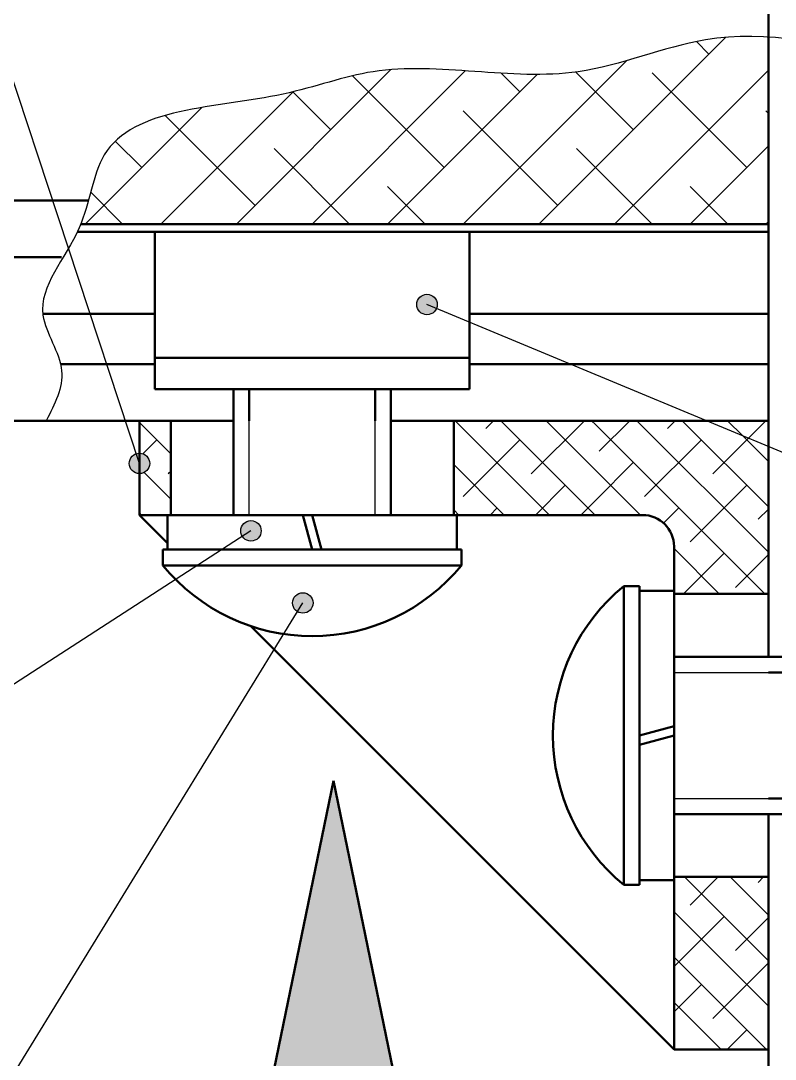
# Model space of a CAD drawing. Extents: x 20576 to 22412, y -9539 to -8232.
# Drawn here: x 20794.58 to 20828.17, y -9177.67 to -9131.44 of the extents above; entities that cross this region are included whole.
import ezdxf

# ---------------------------------------------------------------- set-up
doc = ezdxf.new("R2010")
doc.units = 0
doc.layers.add('Cotas', color=90, linetype='Continuous')
doc.layers.add('Hachura', color=9, linetype='Continuous')
doc.layers.add('Fixação e Transmissão', color=5, linetype='Continuous', lineweight=50)
doc.layers.add('Perfis e Cantoneiras', color=2, linetype='Continuous', lineweight=50)

msp = doc.modelspace()

# ---------------------------------------------------------------- hatches: boundary and pattern name
at = {"layer": 'Cotas'}
h = msp.add_hatch(color=256, dxfattribs=at)
h.dxf.hatch_style = 1
h.paths.add_polyline_path([(20813.118, -9144.069, 0.241174), (20812.929, -9143.699, 0.611378), (20812.206, -9144.069, 1), (20813.118, -9144.069)])
h = msp.add_hatch(color=256, dxfattribs=at)
h.dxf.hatch_style = 1
h.paths.add_polyline_path([(20800.316, -9151.142, 0.241174), (20800.126, -9150.772, 0.611378), (20799.404, -9151.142, 1), (20800.316, -9151.142)])
h = msp.add_hatch(color=256, dxfattribs=at)
h.dxf.hatch_style = 1
h.paths.add_polyline_path([(20805.28, -9154.145, 0.241174), (20805.091, -9153.775, 0.611378), (20804.368, -9154.145, 1), (20805.28, -9154.145)])
h = msp.add_hatch(color=256, dxfattribs=at)
h.dxf.hatch_style = 1
h.paths.add_polyline_path([(20807.589, -9157.353, 0.241174), (20807.4, -9156.983, 0.611378), (20806.677, -9157.353, 1), (20807.589, -9157.353)])
at = {"layer": 'Hachura'}
h = msp.add_hatch(dxfattribs=at)
h.set_pattern_fill('ANSI38', color=256, scale=0.75)
h.paths.add_polyline_path([(20827.86, -9132.162), (20827.845, -9132.161), (20827.812, -9132.159), (20827.78, -9132.157), (20827.747, -9132.155), (20827.714, -9132.153), (20827.682, -9132.151), (20827.649, -9132.15), (20827.616, -9132.148), (20827.584, -9132.146), (20827.551, -9132.145), (20827.518, -9132.143), (20827.486, -9132.142), (20827.453, -9132.141), (20827.42, -9132.14), (20827.388, -9132.139), (20827.355, -9132.138), (20827.322, -9132.137), (20827.29, -9132.136), (20827.257, -9132.135), (20827.224, -9132.134), (20827.192, -9132.134), (20827.159, -9132.133), (20827.127, -9132.133), (20827.094, -9132.133), (20827.061, -9132.132), (20827.029, -9132.132), (20826.996, -9132.132), (20826.964, -9132.132), (20826.931, -9132.132), (20826.898, -9132.133), (20826.866, -9132.133), (20826.833, -9132.133), (20826.801, -9132.134), (20826.768, -9132.134), (20826.735, -9132.135), (20826.703, -9132.136), (20826.67, -9132.137), (20826.638, -9132.138), (20826.605, -9132.139), (20826.573, -9132.14), (20826.54, -9132.141), (20826.508, -9132.142), (20826.475, -9132.143), (20826.443, -9132.145), (20826.41, -9132.146), (20826.378, -9132.148), (20826.345, -9132.15), (20826.313, -9132.151), (20826.28, -9132.153), (20826.248, -9132.155), (20826.215, -9132.157), (20826.183, -9132.16), (20826.151, -9132.162), (20826.118, -9132.164), (20826.086, -9132.167), (20826.053, -9132.169), (20826.021, -9132.172), (20825.989, -9132.174), (20825.956, -9132.177), (20825.924, -9132.18), (20825.892, -9132.183), (20825.859, -9132.186), (20825.827, -9132.189), (20825.795, -9132.192), (20825.762, -9132.196), (20825.73, -9132.199), (20825.698, -9132.202), (20825.666, -9132.206), (20825.633, -9132.21), (20825.601, -9132.213), (20825.569, -9132.217), (20825.537, -9132.221), (20825.505, -9132.225), (20825.472, -9132.229), (20825.44, -9132.234), (20825.408, -9132.238), (20825.376, -9132.242), (20825.344, -9132.247), (20825.312, -9132.251), (20825.28, -9132.256), (20825.248, -9132.261), (20825.216, -9132.266), (20825.184, -9132.271), (20825.152, -9132.276), (20825.12, -9132.281), (20825.088, -9132.286), (20825.056, -9132.291), (20825.011, -9132.299), (20824.966, -9132.307), (20824.921, -9132.315), (20824.876, -9132.323), (20824.831, -9132.331), (20824.787, -9132.34), (20824.742, -9132.348), (20824.697, -9132.357), (20824.653, -9132.366), (20824.608, -9132.375), (20824.563, -9132.384), (20824.519, -9132.394), (20824.474, -9132.403), (20824.43, -9132.413), (20824.385, -9132.423), (20824.341, -9132.433), (20824.296, -9132.443), (20824.252, -9132.453), (20824.207, -9132.463), (20824.163, -9132.474), (20824.118, -9132.485), (20824.074, -9132.495), (20824.03, -9132.506), (20823.985, -9132.517), (20823.941, -9132.528), (20823.897, -9132.539), (20823.853, -9132.551), (20823.808, -9132.562), (20823.764, -9132.574), (20823.72, -9132.585), (20823.676, -9132.597), (20823.632, -9132.609), (20823.588, -9132.62), (20823.544, -9132.632), (20823.499, -9132.644), (20823.455, -9132.656), (20823.411, -9132.669), (20823.367, -9132.681), (20823.323, -9132.693), (20823.279, -9132.706), (20823.235, -9132.718), (20823.191, -9132.73), (20823.103, -9132.756), (20823.015, -9132.781), (20822.927, -9132.806), (20822.84, -9132.832), (20822.752, -9132.858), (20822.664, -9132.884), (20822.576, -9132.91), (20822.401, -9132.962), (20822.225, -9133.014), (20822.05, -9133.067), (20821.962, -9133.093), (20821.874, -9133.118), (20821.787, -9133.144), (20821.699, -9133.17), (20821.611, -9133.195), (20821.523, -9133.22), (20821.479, -9133.233), (20821.435, -9133.245), (20821.391, -9133.258), (20821.348, -9133.27), (20821.304, -9133.282), (20821.26, -9133.295), (20821.216, -9133.307), (20821.172, -9133.319), (20821.128, -9133.331), (20821.084, -9133.343), (20821.04, -9133.354), (20820.995, -9133.366), (20820.951, -9133.378), (20820.907, -9133.389), (20820.863, -9133.401), (20820.819, -9133.412), (20820.775, -9133.423), (20820.731, -9133.434), (20820.687, -9133.445), (20820.643, -9133.456), (20820.598, -9133.467), (20820.554, -9133.478), (20820.51, -9133.488), (20820.466, -9133.499), (20820.421, -9133.509), (20820.377, -9133.519), (20820.333, -9133.529), (20820.288, -9133.539), (20820.244, -9133.549), (20820.2, -9133.559), (20820.155, -9133.568), (20820.111, -9133.577), (20820.066, -9133.587), (20820.022, -9133.596), (20819.977, -9133.604), (20819.933, -9133.613), (20819.888, -9133.622), (20819.844, -9133.63), (20819.799, -9133.638), (20819.754, -9133.646), (20819.71, -9133.654), (20819.665, -9133.662), (20819.62, -9133.67), (20819.575, -9133.677), (20819.531, -9133.684), (20819.486, -9133.691), (20819.441, -9133.698), (20819.396, -9133.704), (20819.361, -9133.709), (20819.326, -9133.714), (20819.29, -9133.719), (20819.255, -9133.724), (20819.22, -9133.728), (20819.185, -9133.733), (20819.149, -9133.737), (20819.114, -9133.741), (20819.079, -9133.745), (20819.043, -9133.749), (20819.008, -9133.753), (20818.973, -9133.757), (20818.937, -9133.76), (20818.902, -9133.764), (20818.866, -9133.767), (20818.831, -9133.771), (20818.795, -9133.774), (20818.76, -9133.777), (20818.724, -9133.78), (20818.689, -9133.783), (20818.653, -9133.786), (20818.618, -9133.788), (20818.582, -9133.791), (20818.547, -9133.794), (20818.511, -9133.796), (20818.475, -9133.798), (20818.44, -9133.8), (20818.404, -9133.803), (20818.369, -9133.805), (20818.333, -9133.806), (20818.297, -9133.808), (20818.261, -9133.81), (20818.226, -9133.812), (20818.19, -9133.813), (20818.154, -9133.815), (20818.118, -9133.816), (20818.083, -9133.817), (20818.047, -9133.819), (20818.011, -9133.82), (20817.975, -9133.821), (20817.939, -9133.822), (20817.904, -9133.823), (20817.868, -9133.823), (20817.832, -9133.824), (20817.796, -9133.825), (20817.76, -9133.825), (20817.724, -9133.826), (20817.688, -9133.826), (20817.652, -9133.827), (20817.616, -9133.827), (20817.58, -9133.827), (20817.545, -9133.827), (20817.509, -9133.827), (20817.473, -9133.827), (20817.437, -9133.827), (20817.401, -9133.827), (20817.365, -9133.827), (20817.329, -9133.826), (20817.293, -9133.826), (20817.257, -9133.826), (20817.22, -9133.825), (20817.184, -9133.824), (20817.148, -9133.824), (20817.112, -9133.823), (20817.076, -9133.822), (20817.04, -9133.822), (20817.004, -9133.821), (20816.968, -9133.82), (20816.896, -9133.818), (20816.823, -9133.816), (20816.751, -9133.813), (20816.679, -9133.811), (20816.607, -9133.808), (20816.534, -9133.805), (20816.462, -9133.802), (20816.389, -9133.798), (20816.317, -9133.795), (20816.245, -9133.791), (20816.172, -9133.787), (20816.1, -9133.783), (20816.027, -9133.779), (20815.955, -9133.775), (20815.882, -9133.771), (20815.81, -9133.766), (20815.737, -9133.762), (20815.665, -9133.757), (20815.592, -9133.752), (20815.52, -9133.747), (20815.447, -9133.742), (20815.375, -9133.738), (20815.23, -9133.727), (20815.085, -9133.717), (20814.795, -9133.696), (20814.651, -9133.686), (20814.506, -9133.676), (20814.361, -9133.666), (20814.217, -9133.656), (20814.145, -9133.651), (20814.073, -9133.646), (20814, -9133.641), (20813.928, -9133.637), (20813.856, -9133.632), (20813.784, -9133.628), (20813.712, -9133.623), (20813.64, -9133.619), (20813.568, -9133.615), (20813.497, -9133.611), (20813.425, -9133.607), (20813.353, -9133.603), (20813.281, -9133.6), (20813.21, -9133.597), (20813.138, -9133.593), (20813.066, -9133.59), (20812.995, -9133.588), (20812.924, -9133.585), (20812.852, -9133.583), (20812.781, -9133.58), (20812.71, -9133.578), (20812.674, -9133.577), (20812.638, -9133.577), (20812.603, -9133.576), (20812.567, -9133.575), (20812.532, -9133.574), (20812.496, -9133.574), (20812.461, -9133.573), (20812.425, -9133.573), (20812.39, -9133.572), (20812.354, -9133.572), (20812.319, -9133.572), (20812.283, -9133.571), (20812.248, -9133.571), (20812.212, -9133.571), (20812.177, -9133.571), (20812.142, -9133.571), (20812.106, -9133.571), (20812.071, -9133.571), (20812.036, -9133.572), (20812, -9133.572), (20811.965, -9133.572), (20811.93, -9133.573), (20811.895, -9133.573), (20811.86, -9133.574), (20811.824, -9133.575), (20811.789, -9133.576), (20811.754, -9133.576), (20811.719, -9133.577), (20811.684, -9133.578), (20811.649, -9133.58), (20811.614, -9133.581), (20811.579, -9133.582), (20811.544, -9133.583), (20811.509, -9133.585), (20811.474, -9133.587), (20811.439, -9133.588), (20811.404, -9133.59), (20811.369, -9133.592), (20811.334, -9133.594), (20811.299, -9133.596), (20811.264, -9133.598), (20811.23, -9133.6), (20811.195, -9133.602), (20811.16, -9133.605), (20811.125, -9133.607), (20811.091, -9133.61), (20811.056, -9133.613), (20811.021, -9133.615), (20810.987, -9133.618), (20810.952, -9133.621), (20810.917, -9133.624), (20810.883, -9133.628), (20810.848, -9133.631), (20810.814, -9133.634), (20810.779, -9133.638), (20810.745, -9133.641), (20810.71, -9133.645), (20810.676, -9133.649), (20810.642, -9133.653), (20810.607, -9133.657), (20810.573, -9133.661), (20810.539, -9133.666), (20810.504, -9133.67), (20810.47, -9133.675), (20810.436, -9133.679), (20810.402, -9133.684), (20810.368, -9133.689), (20810.333, -9133.694), (20810.299, -9133.699), (20810.265, -9133.704), (20810.234, -9133.709), (20810.204, -9133.714), (20810.173, -9133.719), (20810.142, -9133.724), (20810.111, -9133.73), (20810.081, -9133.735), (20810.05, -9133.74), (20810.019, -9133.746), (20809.989, -9133.752), (20809.958, -9133.757), (20809.927, -9133.763), (20809.897, -9133.769), (20809.866, -9133.775), (20809.836, -9133.781), (20809.805, -9133.787), (20809.775, -9133.793), (20809.744, -9133.8), (20809.713, -9133.806), (20809.683, -9133.813), (20809.652, -9133.819), (20809.622, -9133.826), (20809.591, -9133.832), (20809.561, -9133.839), (20809.531, -9133.846), (20809.5, -9133.853), (20809.47, -9133.86), (20809.439, -9133.867), (20809.409, -9133.874), (20809.378, -9133.881), (20809.348, -9133.888), (20809.317, -9133.896), (20809.287, -9133.903), (20809.256, -9133.911), (20809.226, -9133.918), (20809.165, -9133.933), (20809.104, -9133.948), (20809.043, -9133.964), (20808.982, -9133.98), (20808.921, -9133.996), (20808.86, -9134.012), (20808.799, -9134.028), (20808.738, -9134.045), (20808.677, -9134.061), (20808.616, -9134.078), (20808.554, -9134.095), (20808.493, -9134.112), (20808.432, -9134.129), (20808.37, -9134.146), (20808.309, -9134.163), (20807.812, -9134.303), (20807.686, -9134.339), (20807.623, -9134.356), (20807.56, -9134.374), (20807.497, -9134.391), (20807.433, -9134.409), (20807.37, -9134.426), (20807.306, -9134.443), (20807.242, -9134.461), (20807.178, -9134.478), (20807.113, -9134.495), (20807.049, -9134.512), (20806.984, -9134.528), (20806.919, -9134.545), (20806.853, -9134.561), (20806.788, -9134.578), (20806.722, -9134.594), (20806.689, -9134.602), (20806.656, -9134.61), (20806.623, -9134.618), (20806.59, -9134.626), (20806.557, -9134.634), (20806.523, -9134.641), (20806.49, -9134.649), (20806.457, -9134.657), (20806.423, -9134.664), (20806.39, -9134.672), (20806.356, -9134.679), (20806.322, -9134.687), (20806.288, -9134.694), (20806.255, -9134.702), (20806.22, -9134.709), (20806.186, -9134.716), (20806.151, -9134.724), (20806.116, -9134.731), (20806.081, -9134.738), (20806.047, -9134.745), (20806.012, -9134.752), (20805.977, -9134.759), (20805.942, -9134.766), (20805.906, -9134.773), (20805.871, -9134.78), (20805.836, -9134.786), (20805.801, -9134.793), (20805.765, -9134.8), (20805.73, -9134.806), (20805.695, -9134.813), (20805.623, -9134.826), (20805.552, -9134.839), (20805.481, -9134.851), (20805.409, -9134.864), (20805.337, -9134.876), (20805.265, -9134.888), (20805.193, -9134.9), (20805.12, -9134.912), (20805.048, -9134.924), (20804.975, -9134.936), (20804.902, -9134.947), (20804.829, -9134.959), (20804.756, -9134.97), (20804.683, -9134.981), (20804.61, -9134.992), (20804.537, -9135.003), (20804.464, -9135.015), (20804.39, -9135.026), (20804.243, -9135.047), (20803.949, -9135.091), (20803.802, -9135.113), (20803.655, -9135.135), (20803.581, -9135.146), (20803.508, -9135.157), (20803.435, -9135.168), (20803.361, -9135.179), (20803.288, -9135.191), (20803.215, -9135.202), (20803.142, -9135.214), (20803.069, -9135.225), (20802.996, -9135.237), (20802.924, -9135.249), (20802.851, -9135.261), (20802.779, -9135.273), (20802.706, -9135.285), (20802.634, -9135.297), (20802.563, -9135.31), (20802.491, -9135.323), (20802.419, -9135.335), (20802.348, -9135.348), (20802.312, -9135.355), (20802.277, -9135.362), (20802.241, -9135.368), (20802.206, -9135.375), (20802.171, -9135.382), (20802.135, -9135.389), (20802.1, -9135.396), (20802.065, -9135.403), (20802.03, -9135.41), (20801.995, -9135.417), (20801.96, -9135.424), (20801.925, -9135.431), (20801.89, -9135.438), (20801.855, -9135.446), (20801.821, -9135.453), (20801.786, -9135.46), (20801.751, -9135.468), (20801.717, -9135.476), (20801.683, -9135.483), (20801.648, -9135.491), (20801.614, -9135.499), (20801.58, -9135.507), (20801.546, -9135.514), (20801.512, -9135.522), (20801.478, -9135.531), (20801.444, -9135.539), (20801.41, -9135.547), (20801.376, -9135.555), (20801.343, -9135.564), (20801.309, -9135.572), (20801.276, -9135.581), (20801.242, -9135.589), (20801.209, -9135.598), (20801.176, -9135.607), (20801.143, -9135.616), (20801.11, -9135.624), (20801.077, -9135.633), (20801.044, -9135.643), (20801.011, -9135.652), (20800.979, -9135.661), (20800.946, -9135.67), (20800.914, -9135.68), (20800.882, -9135.69), (20800.85, -9135.699), (20800.817, -9135.709), (20800.785, -9135.719), (20800.754, -9135.729), (20800.722, -9135.739), (20800.69, -9135.749), (20800.659, -9135.759), (20800.627, -9135.769), (20800.596, -9135.78), (20800.565, -9135.79), (20800.534, -9135.801), (20800.503, -9135.812), (20800.472, -9135.823), (20800.441, -9135.834), (20800.41, -9135.845), (20800.38, -9135.856), (20800.35, -9135.867), (20800.319, -9135.879), (20800.289, -9135.89), (20800.259, -9135.902), (20800.229, -9135.913), (20800.199, -9135.925), (20800.17, -9135.937), (20800.14, -9135.949), (20800.111, -9135.962), (20800.082, -9135.974), (20800.053, -9135.986), (20800.024, -9135.999), (20799.995, -9136.012), (20799.966, -9136.024), (20799.938, -9136.037), (20799.909, -9136.05), (20799.881, -9136.064), (20799.853, -9136.077), (20799.825, -9136.09), (20799.797, -9136.104), (20799.769, -9136.118), (20799.742, -9136.131), (20799.714, -9136.145), (20799.687, -9136.159), (20799.66, -9136.174), (20799.633, -9136.188), (20799.606, -9136.203), (20799.58, -9136.217), (20799.553, -9136.232), (20799.527, -9136.247), (20799.501, -9136.262), (20799.475, -9136.277), (20799.449, -9136.292), (20799.423, -9136.308), (20799.398, -9136.324), (20799.372, -9136.339), (20799.347, -9136.355), (20799.322, -9136.371), (20799.297, -9136.388), (20799.273, -9136.404), (20799.248, -9136.421), (20799.224, -9136.437), (20799.2, -9136.454), (20799.175, -9136.471), (20799.152, -9136.488), (20799.128, -9136.505), (20799.104, -9136.523), (20799.081, -9136.541), (20799.058, -9136.558), (20799.035, -9136.576), (20799.012, -9136.594), (20798.99, -9136.613), (20798.967, -9136.631), (20798.945, -9136.65), (20798.923, -9136.668), (20798.901, -9136.687), (20798.88, -9136.706), (20798.858, -9136.726), (20798.837, -9136.745), (20798.816, -9136.765), (20798.795, -9136.784), (20798.774, -9136.804), (20798.754, -9136.824), (20798.733, -9136.845), (20798.713, -9136.865), (20798.693, -9136.886), (20798.673, -9136.907), (20798.654, -9136.928), (20798.635, -9136.949), (20798.616, -9136.97), (20798.597, -9136.992), (20798.578, -9137.013), (20798.559, -9137.035), (20798.541, -9137.058), (20798.523, -9137.08), (20798.505, -9137.102), (20798.487, -9137.125), (20798.47, -9137.148), (20798.453, -9137.171), (20798.436, -9137.194), (20798.419, -9137.217), (20798.402, -9137.241), (20798.386, -9137.265), (20798.37, -9137.289), (20798.354, -9137.313), (20798.338, -9137.338), (20798.323, -9137.362), (20798.307, -9137.387), (20798.292, -9137.412), (20798.28, -9137.433), (20798.268, -9137.453), (20798.257, -9137.474), (20798.245, -9137.495), (20798.233, -9137.516), (20798.222, -9137.537), (20798.211, -9137.559), (20798.2, -9137.58), (20798.189, -9137.602), (20798.178, -9137.624), (20798.167, -9137.645), (20798.156, -9137.667), (20798.146, -9137.69), (20798.136, -9137.712), (20798.125, -9137.734), (20798.115, -9137.757), (20798.105, -9137.779), (20798.095, -9137.802), (20798.085, -9137.825), (20798.076, -9137.847), (20798.066, -9137.87), (20798.057, -9137.893), (20798.047, -9137.917), (20798.038, -9137.94), (20798.029, -9137.963), (20798.02, -9137.987), (20798.011, -9138.011), (20798.002, -9138.034), (20797.993, -9138.058), (20797.984, -9138.082), (20797.976, -9138.106), (20797.967, -9138.13), (20797.959, -9138.154), (20797.95, -9138.178), (20797.942, -9138.203), (20797.934, -9138.227), (20797.926, -9138.252), (20797.917, -9138.276), (20797.909, -9138.301), (20797.901, -9138.326), (20797.893, -9138.351), (20797.886, -9138.375), (20797.878, -9138.4), (20797.87, -9138.426), (20797.862, -9138.451), (20797.854, -9138.476), (20797.847, -9138.501), (20797.839, -9138.527), (20797.832, -9138.552), (20797.824, -9138.578), (20797.809, -9138.629), (20797.795, -9138.68), (20797.78, -9138.732), (20797.765, -9138.784), (20797.751, -9138.836), (20797.736, -9138.888), (20797.722, -9138.941), (20797.693, -9139.046), (20797.664, -9139.153), (20797.635, -9139.259), (20797.621, -9139.313), (20797.606, -9139.367), (20797.591, -9139.421), (20797.576, -9139.474), (20797.561, -9139.528), (20797.545, -9139.582), (20797.53, -9139.637), (20797.514, -9139.691), (20797.506, -9139.718), (20797.498, -9139.745), (20797.49, -9139.772), (20797.481, -9139.799), (20797.473, -9139.826), (20797.465, -9139.853), (20797.457, -9139.88), (20797.448, -9139.907), (20797.439, -9139.934), (20797.431, -9139.962), (20797.422, -9139.989), (20797.413, -9140.016), (20797.404, -9140.043), (20797.395, -9140.07), (20797.386, -9140.097), (20797.377, -9140.124), (20797.368, -9140.151), (20797.359, -9140.178), (20797.349, -9140.205), (20797.34, -9140.232), (20797.33, -9140.259), (20797.32, -9140.286), (20797.31, -9140.313), (20797.3, -9140.339), (20797.29, -9140.366), (20797.28, -9140.393), (20797.27, -9140.42), (20797.259, -9140.447), (20797.249, -9140.473), (20797.242, -9140.489), (20827.86, -9140.489), (20827.86, -9132.162)])
h = msp.add_hatch(dxfattribs=at)
h.set_pattern_fill('ANSI38', color=256, scale=0.44999999, angle=90.000003)
h.paths.add_polyline_path([(20801.25, -9149.239), (20799.86, -9149.239), (20799.86, -9150.686, -0.414214), (20800.316, -9151.142, -0.414214), (20799.86, -9151.598), (20799.86, -9153.439), (20801.11, -9153.439), (20801.25, -9153.439), (20801.25, -9149.239)])
h = msp.add_hatch(dxfattribs=at)
h.set_pattern_fill('ANSI38', color=256, scale=0.44999999, angle=90.000003)
h.paths.add_polyline_path([(20820.16, -9149.239), (20813.85, -9149.239), (20813.85, -9153.439), (20813.99, -9153.439), (20820.16, -9153.439), (20820.16, -9149.239)])
h = msp.add_hatch(dxfattribs=at)
h.set_pattern_fill('ANSI38', color=256, scale=0.44999999, angle=90.000003)
h.paths.add_polyline_path([(20827.86, -9150.385), (20825.103, -9149.239), (20820.16, -9149.239), (20820.16, -9153.439), (20822.26, -9153.439, -0.414214), (20823.66, -9154.839), (20823.66, -9156.813), (20823.66, -9156.953), (20827.86, -9156.953), (20827.86, -9150.385)])
h = msp.add_hatch(dxfattribs=at)
h.set_pattern_fill('ANSI38', color=256, scale=0.44999999, angle=90.000003)
h.paths.add_polyline_path([(20827.86, -9149.239), (20825.103, -9149.239), (20827.86, -9150.385), (20827.86, -9149.239)])
h = msp.add_hatch(dxfattribs=at)
h.set_pattern_fill('ANSI38', color=256, scale=0.44999999, angle=90.000003)
h.paths.add_polyline_path([(20827.86, -9169.553), (20823.66, -9169.553), (20823.66, -9169.693), (20823.66, -9177.239), (20827.86, -9177.239), (20827.86, -9169.553)])
at = {"layer": 'Perfis e Cantoneiras'}
h = msp.add_hatch(color=130, dxfattribs=at)
h.dxf.hatch_style = 1
h.paths.add_polyline_path([(20805.861, -9178.091), (20808.502, -9165.276), (20811.143, -9178.091), (20808.502, -9178.091), (20805.861, -9178.091)])

# ---------------------------------------------------------------- linework, layer by layer
at = {"layer": 'Cotas'}
for p, q in [((20799.86, -9151.142), (20777.855, -9084.47)), ((20861.984, -9164.567), (20812.662, -9144.069)), ((20804.824, -9154.145), (20775.887, -9172.831)), ((20773.114, -9212.753), (20807.133, -9157.353))]:
    msp.add_line(p, q, dxfattribs=at)
for centre in [(20812.662, -9144.069), (20799.86, -9151.142), (20804.824, -9154.145), (20807.133, -9157.353)]:
    msp.add_circle(centre, 0.456, dxfattribs=at)
at = {"layer": 'Fixação e Transmissão'}
for p, q in [((20800.55, -9147.839), (20800.55, -9140.839)), ((20800.55, -9140.839), (20814.55, -9140.839)), ((20814.55, -9147.839), (20814.55, -9140.839)), ((20800.55, -9146.439), (20814.55, -9146.439)), ((20800.55, -9147.839), (20814.55, -9147.839)), ((20804.05, -9153.439), (20804.05, -9147.839)), ((20811.05, -9153.439), (20811.05, -9147.839)), ((20801.11, -9153.439), (20813.99, -9153.439)), ((20807.55, -9154.979), (20807.133, -9153.439)), ((20807.966, -9154.979), (20807.55, -9153.439)), ((20800.9, -9154.979), (20807.966, -9154.979)), ((20800.9, -9155.679), (20800.9, -9154.979)), ((20801.11, -9154.979), (20807.55, -9154.979)), ((20807.966, -9154.979), (20814.2, -9154.979)), ((20807.966, -9154.979), (20813.99, -9154.979)), ((20814.2, -9155.679), (20814.2, -9154.979)), ((20800.9, -9155.679), (20814.2, -9155.679)), ((20821.42, -9156.603), (20822.12, -9156.603)), ((20821.42, -9156.603), (20821.42, -9169.903)), ((20822.12, -9156.603), (20822.12, -9163.253)), ((20822.12, -9156.813), (20822.12, -9163.253)), ((20823.66, -9156.813), (20823.66, -9169.693)), ((20823.66, -9159.753), (20829.26, -9159.753)), ((20822.12, -9163.253), (20823.66, -9162.836)), ((20822.12, -9163.67), (20823.66, -9163.253)), ((20822.12, -9163.253), (20822.12, -9169.903)), ((20822.12, -9163.67), (20822.12, -9169.693)), ((20823.66, -9166.753), (20829.26, -9166.753)), ((20821.42, -9169.903), (20822.12, -9169.903))]:
    msp.add_line(p, q, dxfattribs=at)
at = {"layer": 'Fixação e Transmissão', "ltscale": 0.1}
for p, q in [((20801.11, -9153.439), (20801.11, -9154.979)), ((20813.99, -9153.439), (20813.99, -9154.979)), ((20823.66, -9156.813), (20822.12, -9156.813)), ((20823.66, -9169.693), (20822.12, -9169.693))]:
    msp.add_line(p, q, dxfattribs=at)
at = {"layer": 'Fixação e Transmissão'}
for centre, start, end in [((20807.55, -9150.235), 219.3076, 320.6924), ((20826.864, -9163.253), 129.3076, 230.6924)]:
    msp.add_arc(centre, 8.594, start, end, dxfattribs=at)
at = {"layer": 'Hachura'}
for p, q in [((20804.75, -9153.439), (20804.75, -9147.839)), ((20810.35, -9153.439), (20810.35, -9147.839)), ((20823.66, -9160.453), (20829.26, -9160.453)), ((20823.66, -9166.053), (20829.26, -9166.053))]:
    msp.add_line(p, q, dxfattribs=at)
msp.add_spline([(20827.86, -9182.341), (20830.548, -9182.098), (20837.428, -9182.836), (20842.11, -9180.249), (20843.907, -9176.792), (20843.226, -9172.219), (20843.183, -9166.285), (20843.607, -9161.548), (20844.56, -9156.839), (20843.58, -9150.878), (20841.324, -9147.105), (20840.014, -9141.767), (20833.225, -9133.704), (20825.056, -9132.291), (20819.396, -9133.704), (20810.265, -9133.704), (20806.255, -9134.702), (20798.292, -9137.412), (20797.171, -9140.659), (20795.565, -9144.538), (20796.395, -9147.022), (20795.712, -9149.239)], degree=3, dxfattribs=at)
at = {"layer": 'Perfis e Cantoneiras'}
for p, q in [((20827.86, -9149.239), (20827.86, -9103.772)), ((20772.243, -9139.439), (20797.58, -9139.439)), ((20827.86, -9140.489), (20797.242, -9140.489)), ((20800.55, -9140.839), (20797.089, -9140.839)), ((20814.55, -9140.839), (20827.86, -9140.839)), ((20772.312, -9141.959), (20796.385, -9141.959)), ((20800.55, -9144.479), (20795.558, -9144.479)), ((20827.86, -9144.479), (20814.55, -9144.479)), ((20800.55, -9146.719), (20796.344, -9146.719)), ((20827.86, -9146.719), (20814.55, -9146.719)), ((20772.312, -9149.239), (20799.86, -9149.239)), ((20827.86, -9194.188), (20827.86, -9177.239))]:
    msp.add_line(p, q, dxfattribs=at)
at = {"layer": 'Perfis e Cantoneiras', "color": 30}
for p, q in [((20799.86, -9149.239), (20804.05, -9149.239)), ((20799.86, -9153.439), (20799.86, -9149.239)), ((20799.86, -9153.439), (20799.86, -9149.239)), ((20801.25, -9149.239), (20801.25, -9153.439)), ((20811.05, -9149.239), (20827.86, -9149.239)), ((20813.85, -9153.439), (20813.85, -9149.239)), ((20813.85, -9149.239), (20813.85, -9153.439)), ((20827.86, -9149.239), (20827.86, -9159.753)), ((20799.86, -9153.439), (20822.26, -9153.439)), ((20801.11, -9154.689), (20799.86, -9153.439)), ((20823.66, -9177.239), (20823.66, -9154.839)), ((20827.86, -9156.953), (20823.66, -9156.953)), ((20823.66, -9177.239), (20804.797, -9158.376)), ((20827.86, -9166.753), (20827.86, -9177.239)), ((20827.86, -9169.553), (20823.66, -9169.553)), ((20827.86, -9177.239), (20823.66, -9177.239)), ((20827.86, -9177.239), (20823.66, -9177.239))]:
    msp.add_line(p, q, dxfattribs=at)
at = {"layer": 'Perfis e Cantoneiras', "color": 130}
for q in [(20805.861, -9178.091), (20811.143, -9178.091)]:
    msp.add_line((20808.502, -9165.276), q, dxfattribs=at)
at = {"layer": 'Perfis e Cantoneiras', "color": 30}
msp.add_arc((20822.26, -9154.839), 1.4, 0, 90, dxfattribs=at)
for points in [[(20804.75, -9147.839), (20804.75, -9149.239)], [(20804.75, -9147.839), (20804.75, -9149.239)], [(20810.35, -9147.839), (20810.35, -9149.239)], [(20810.35, -9147.839), (20810.35, -9149.239)], [(20829.26, -9160.453), (20827.86, -9160.453)], [(20829.26, -9160.453), (20827.86, -9160.453)], [(20829.26, -9166.053), (20827.86, -9166.053)], [(20829.26, -9166.053), (20827.86, -9166.053)]]:
    msp.add_open_spline(points, degree=1, dxfattribs=at)

doc.saveas('drawing.dxf')
